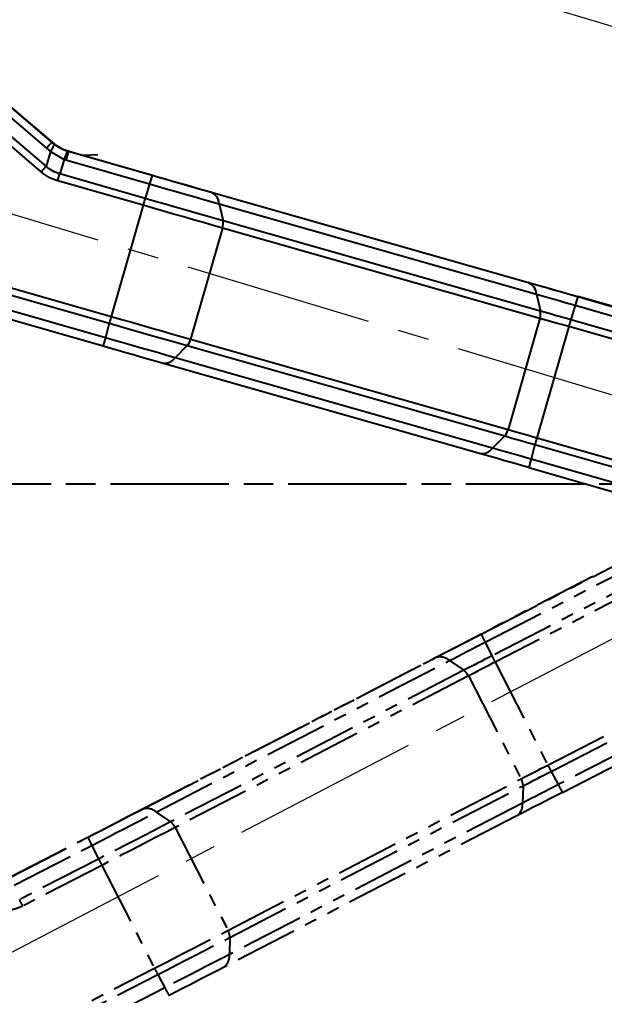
# Model space of a CAD drawing. Header units: millimetres. Extents: x 2448 to 4397, y 790 to 2168.
# Drawn here: x 4027.4 to 4086.7, y 1149.8 to 1248.6 of the extents above; entities that cross this region are included whole.
import ezdxf

# ---------------------------------------------------------------- set-up
doc = ezdxf.new("R2010")
doc.units = ezdxf.units.MM
for name, pattern in [('AM_ISO08W050', [18, 12, -1.5, 3, -1.5]), ('CENTER2', [28.575, 19.05, -3.175, 3.175, -3.175]), ('PHANTOM', [12.7, 6.35, -1.27, 1.27, -1.27, 1.27, -1.27])]:
    doc.linetypes.add(name, pattern=pattern)
for name, color, linetype, lineweight in [('AM_5', 3, 'Continuous', 25), ('AM_7', 4, 'AM_ISO08W050', 25), ('单点划线', 1, 'CENTER2', 13), ('标注', 3, 'Continuous', 13)]:
    doc.layers.add(name, color=color, linetype=linetype, lineweight=lineweight)
doc.styles.add('SLDTEXTSTYLE1', font='txt.shx', dxfattribs={"width": 0.7, "bigfont": 'gbcbig.shx'})
doc.dimstyles.new('SLDDIMSTYLE12$0', dxfattribs={"dimtxt": 12, "dimasz": 10, "dimexe": 0, "dimexo": 0.0625, "dimgap": 0.875, "dimtad": 1, "dimdec": 1, "dimlfac": 1.8, "dimrnd": 1e-09, "dimzin": 12, "dimdsep": 46, "dimtxsty": 'SLDTEXTSTYLE1', "dimcen": 0.09, "dimdle": 8.16, "dimclrd": 3, "dimclre": 3, "dimadec": 0, "dimazin": 3, "dimtfac": 1, "dimtdec": 1, "dimtofl": 0, "dimtmove": 0, "dimatfit": 3, "dimfxl": 0, "dimfrac": 2, "dimtolj": 1, "dimlwd": 5, "dimlwe": 5, "dimarcsym": 0})
doc.dimstyles.new('SLDDIMSTYLE12$2', dxfattribs={"dimtxt": 12, "dimasz": 10, "dimexe": 0, "dimexo": 0.0625, "dimgap": 0.875, "dimtad": 1, "dimdec": 1, "dimlfac": 1.8, "dimrnd": 1e-09, "dimzin": 12, "dimdsep": 46, "dimtxsty": 'SLDTEXTSTYLE1', "dimcen": 0.09, "dimdle": 8.16, "dimclrd": 3, "dimclre": 3, "dimadec": 0, "dimazin": 3, "dimtfac": 1, "dimtdec": 1, "dimtofl": 0, "dimtmove": 0, "dimatfit": 3, "dimfxl": 0, "dimfrac": 2, "dimtolj": 1, "dimlwd": 5, "dimlwe": 5, "dimarcsym": 0})

# ---------------------------------------------------------------- blocks, each defined once
blk = doc.blocks.new('*D70')
at = {"layer": 'Defpoints', "color": 0, "transparency": 16777216}
for p in [(3874.048, 1274.829), (3875.184, 1209.969), (4117.462, 1201.515), (4117.462, 1201.515), (3892.172, 1084.096)]:
    blk.add_point(p, dxfattribs=at)
at = {"layer": '标注', "color": 3, "linetype": 'Continuous', "lineweight": 5, "transparency": 16777216}
blk.add_arc((4117.462, 1201.515), 242.426, 165.60197, 205.16456, dxfattribs=at)
at = {"layer": '标注', "color": 3, "transparency": 16777216}
for points in [[(3881.045, 1262.244), (3884.256, 1261.348), (3885.337, 1271.429)], [(3899.539, 1099.171), (3896.552, 1097.691), (3902.483, 1089.47)]]:
    blk.add_solid(points, dxfattribs=at)
at = {"layer": '标注', "color": 0, "transparency": 16777216, "insert": (3881.955, 1179.323), "char_height": 10, "attachment_point": 5, "rotation": 275.38327, "style": 'SLDTEXTSTYLE1'}
blk.add_mtext('\\A1;60%%D', dxfattribs=at)
blk = doc.blocks.new('*D71')
at = {"layer": 'AM_5', "color": 3, "linetype": 'Continuous', "lineweight": 5, "transparency": 16777216}
blk.add_arc((4117.357, 1201.547), 205.39, 166.02825, 177.21012, dxfattribs=at)
at = {"layer": 'AM_5', "color": 3, "transparency": 16777216}
for points in [[(3916.436, 1251.579), (3919.651, 1250.695), (3920.693, 1260.78)], [(3913.877, 1211.503), (3910.544, 1211.585), (3911.967, 1201.547)]]:
    blk.add_solid(points, dxfattribs=at)
at = {"layer": 'Defpoints', "color": 0, "transparency": 16777216}
for p in [(3874.048, 1274.829), (3915.861, 1241.351), (3894.079, 1201.547), (4117.462, 1201.515), (4120.611, 1201.547)]:
    blk.add_point(p, dxfattribs=at)
at = {"layer": 'AM_5', "color": 0, "transparency": 16777216, "insert": (3907.359, 1232.485), "char_height": 12, "attachment_point": 5, "rotation": 81.61918, "style": 'SLDTEXTSTYLE1'}
blk.add_mtext('\\A1;15%%D', dxfattribs=at)
blk = doc.blocks.new('*D53')
at = {"layer": 'AM_5', "color": 3, "linetype": 'Continuous', "lineweight": 5, "transparency": 16777216}
for p, q in [((3928.027, 1259.59), (3938.042, 1292.843)), ((4118.079, 1238.618), (3947.617, 1289.959))]:
    blk.add_line(p, q, dxfattribs=at)
at = {"layer": 'AM_5', "color": 3, "lineweight": 5, "transparency": 16777216}
blk.add_line((4117.375, 1201.607), (4127.654, 1235.734), dxfattribs=at)
at = {"layer": 'AM_5', "color": 3, "transparency": 16777216}
for points in [[(3948.098, 1291.555), (3947.137, 1288.363), (3938.042, 1292.843)], [(4118.559, 1240.214), (4117.598, 1237.022), (4127.654, 1235.734)]]:
    blk.add_solid(points, dxfattribs=at)
at = {"layer": 'Defpoints', "color": 0, "transparency": 16777216}
for p in [(3938.042, 1292.843), (3928.009, 1259.531), (4117.357, 1201.547)]:
    blk.add_point(p, dxfattribs=at)
at = {"layer": 'AM_5', "color": 0, "transparency": 16777216, "insert": (4033.009, 1271.42), "char_height": 12, "attachment_point": 5, "rotation": 343.23837, "style": 'SLDTEXTSTYLE1'}
blk.add_mtext('\\A1;225', dxfattribs=at)

msp = doc.modelspace()

# ---------------------------------------------------------------- linework, layer by layer
at = {"color": 7, "linetype": 'Continuous', "lineweight": 25}
for p, q in [((3934.629, 1247.781), (4036.695, 1218.512)), ((3934.434, 1247.09), (4036.5, 1217.821)), ((4036.099, 1216.354), (3933.428, 1245.797)), ((4035.878, 1215.495), (3933.207, 1244.938)), ((4025.172, 1239.774), (4030.149, 1235.528)), ((4025.706, 1240.375), (4030.683, 1236.13)), ((4025.732, 1240.381), (4030.709, 1236.135)), ((4029.607, 1233.14), (4024.24, 1237.718)), ((4030.093, 1233.706), (4024.726, 1238.284)), ((4030.149, 1235.528), (4030.544, 1235.21)), ((4030.683, 1236.13), (4030.709, 1236.135)), ((4030.709, 1236.135), (4030.906, 1235.976)), ((4030.544, 1235.21), (4030.093, 1233.706)), ((4030.544, 1235.21), (4031.914, 1234.409)), ((4032.388, 1235.233), (4032.3, 1235.259)), ((4032.3, 1235.259), (4032.388, 1235.233)), ((4032.364, 1235.228), (4032.388, 1235.233)), ((4032.364, 1235.228), (4040.839, 1232.798)), ((4032.388, 1235.233), (4040.862, 1232.803)), ((4035.336, 1234.859), (4033.881, 1234.805)), ((4031.914, 1234.409), (4031.472, 1232.932)), ((4031.914, 1234.409), (4032.089, 1234.357)), ((4032.089, 1234.357), (4040.564, 1231.927)), ((4040.122, 1230.452), (4031.472, 1232.932)), ((4039.92, 1229.759), (4031.27, 1232.239)), ((4040.564, 1231.927), (4040.122, 1230.452)), ((4045.86, 1231.375), (4078.008, 1222.233)), ((4046.811, 1231.092), (4078.959, 1221.95)), ((4039.92, 1229.759), (4036.695, 1218.512)), ((4047.633, 1229.907), (4048.02, 1228.196)), ((4047.633, 1229.907), (4079.781, 1220.766)), ((4080.168, 1219.054), (4048.02, 1228.196)), ((4047.965, 1227.461), (4044.74, 1216.214)), ((4080.113, 1218.319), (4047.965, 1227.461)), ((4079.781, 1220.766), (4080.168, 1219.054)), ((4083.957, 1220.522), (4102.992, 1215.064)), ((4096.191, 1217.026), (4083.981, 1220.528)), ((4083.682, 1219.651), (4083.24, 1218.176)), ((4083.682, 1219.651), (4103.851, 1213.867)), ((4036.5, 1217.821), (4036.099, 1216.354)), ((4080.113, 1218.319), (4076.888, 1207.072)), ((4104.967, 1211.946), (4083.24, 1218.176)), ((4083.038, 1217.484), (4079.813, 1206.237)), ((4100.065, 1212.601), (4083.038, 1217.484)), ((4044.74, 1216.214), (4076.888, 1207.072)), ((4044.399, 1215.565), (4043.168, 1214.335)), ((4044.399, 1215.565), (4076.547, 1206.423)), ((4073.998, 1204.647), (4041.85, 1213.789)), ((4075.317, 1205.193), (4043.168, 1214.335)), ((4076.547, 1206.423), (4075.317, 1205.193)), ((4079.813, 1206.237), (4096.84, 1201.354)), ((4079.618, 1205.545), (4079.217, 1204.079)), ((4079.618, 1205.545), (4101.345, 1199.315)), ((4099.386, 1198.295), (4079.217, 1204.079)), ((4078.996, 1203.22), (4098.042, 1197.758))]:
    msp.add_line(p, q, dxfattribs=at)
at = {"color": 7, "linetype": 'PHANTOM', "lineweight": 25}
for p, q in [((4074.166, 1186.37), (4091.782, 1195.415)), ((4074.562, 1185.546), (4092.039, 1194.52)), ((4092.497, 1193.025), (4075.249, 1184.168)), ((4085.48, 1192.192), (4074.18, 1186.39)), ((4091.333, 1191.616), (4075.576, 1183.525)), ((4074.562, 1185.546), (4075.249, 1184.168)), ((4038.959, 1168.214), (4068.657, 1183.546)), ((4039.847, 1168.658), (4069.545, 1183.991)), ((4041.257, 1168.357), (4070.955, 1183.69)), ((4070.955, 1183.69), (4072.409, 1182.706)), ((4075.576, 1183.525), (4080.92, 1173.117)), ((4072.409, 1182.706), (4042.71, 1167.373)), ((4072.871, 1182.132), (4043.172, 1166.799)), ((4072.871, 1182.132), (4078.215, 1171.725)), ((4080.92, 1173.117), (4096.678, 1181.208)), ((4081.251, 1172.48), (4099.72, 1181.963)), ((4100.627, 1180.72), (4081.962, 1171.136)), ((4082.389, 1170.357), (4100.015, 1179.408)), ((4081.251, 1172.48), (4081.962, 1171.136)), ((4048.517, 1156.392), (4078.215, 1171.725)), ((4048.713, 1155.685), (4078.411, 1171.017)), ((4078.411, 1171.017), (4078.355, 1169.279)), ((4041.257, 1168.357), (4042.71, 1167.373)), ((4078.355, 1169.279), (4048.657, 1153.946)), ((4077.768, 1167.979), (4048.07, 1152.646)), ((4043.172, 1166.799), (4048.517, 1156.392)), ((4026.482, 1161.787), (4034.324, 1165.815)), ((4026.495, 1161.808), (4034.338, 1165.835)), ((4026.877, 1160.964), (4034.72, 1164.991)), ((4034.72, 1164.991), (4035.407, 1163.613)), ((4035.407, 1163.613), (4027.402, 1159.503)), ((4035.734, 1162.97), (4027.729, 1158.86)), ((4035.734, 1162.97), (4041.079, 1152.562)), ((4048.713, 1155.685), (4048.657, 1153.946)), ((3946.623, 1104.061), (4041.079, 1152.562)), ((3946.954, 1103.424), (4041.41, 1151.925)), ((4041.41, 1151.925), (4042.12, 1150.581)), ((4042.12, 1150.581), (3947.105, 1101.792))]:
    msp.add_line(p, q, dxfattribs=at)
at = {"color": 7, "linetype": 'Continuous', "lineweight": 25, "flags": 128}
for points in [[(4040.839, 1232.798), (4041.607, 1232.577), (4042.374, 1232.358), (4043.137, 1232.139), (4043.894, 1231.923), (4044.641, 1231.71), (4045.378, 1231.5), (4046.102, 1231.293), (4046.811, 1231.092)], [(4040.862, 1232.803), (4041.506, 1232.618), (4042.147, 1232.435), (4042.786, 1232.252), (4043.419, 1232.071), (4044.044, 1231.892), (4044.661, 1231.717), (4045.267, 1231.544), (4045.86, 1231.375)], [(4040.564, 1231.927), (4041.474, 1231.666), (4042.381, 1231.406), (4043.284, 1231.148), (4044.18, 1230.892), (4045.065, 1230.639), (4045.937, 1230.39), (4046.794, 1230.146), (4047.633, 1229.907)], [(4047.965, 1227.461), (4047.01, 1227.733), (4046.035, 1228.01), (4045.042, 1228.293), (4044.035, 1228.581), (4043.016, 1228.872), (4041.988, 1229.166), (4040.955, 1229.462), (4039.92, 1229.759)], [(4048.02, 1228.196), (4047.083, 1228.462), (4046.125, 1228.735), (4045.151, 1229.013), (4044.162, 1229.295), (4043.161, 1229.581), (4042.153, 1229.87), (4041.138, 1230.16), (4040.122, 1230.452)], [(4078.008, 1222.233), (4078.717, 1222.032), (4079.441, 1221.826), (4080.178, 1221.615), (4080.926, 1221.402), (4081.682, 1221.186), (4082.445, 1220.967), (4083.212, 1220.748), (4083.981, 1220.528)], [(4078.959, 1221.95), (4079.552, 1221.781), (4080.158, 1221.608), (4080.775, 1221.433), (4081.401, 1221.254), (4082.034, 1221.073), (4082.672, 1220.891), (4083.314, 1220.707), (4083.957, 1220.522)], [(4079.781, 1220.766), (4080.244, 1220.634), (4080.717, 1220.499), (4081.198, 1220.362), (4081.687, 1220.222), (4082.181, 1220.081), (4082.679, 1219.939), (4083.18, 1219.795), (4083.682, 1219.651)], [(4083.24, 1218.176), (4082.845, 1218.29), (4082.45, 1218.403), (4082.058, 1218.515), (4081.669, 1218.626), (4081.284, 1218.736), (4080.905, 1218.844), (4080.533, 1218.95), (4080.168, 1219.054)], [(4036.5, 1217.821), (4037.517, 1217.529), (4038.531, 1217.239), (4039.54, 1216.95), (4040.54, 1216.664), (4041.529, 1216.382), (4042.504, 1216.104), (4043.461, 1215.831), (4044.399, 1215.565)], [(4036.695, 1218.512), (4037.731, 1218.215), (4038.764, 1217.919), (4039.791, 1217.626), (4040.81, 1217.334), (4041.817, 1217.047), (4042.81, 1216.764), (4043.785, 1216.486), (4044.74, 1216.214)], [(4083.038, 1217.484), (4082.661, 1217.591), (4082.286, 1217.699), (4081.912, 1217.806), (4081.542, 1217.912), (4081.175, 1218.016), (4080.814, 1218.119), (4080.46, 1218.22), (4080.113, 1218.319)], [(4043.168, 1214.335), (4042.329, 1214.574), (4041.472, 1214.818), (4040.6, 1215.067), (4039.715, 1215.319), (4038.819, 1215.575), (4037.917, 1215.834), (4037.009, 1216.093), (4036.099, 1216.354)], [(4041.85, 1213.789), (4041.141, 1213.991), (4040.417, 1214.197), (4039.68, 1214.407), (4038.933, 1214.621), (4038.176, 1214.837), (4037.413, 1215.055), (4036.646, 1215.275), (4035.878, 1215.495)], [(4076.888, 1207.072), (4077.235, 1206.974), (4077.59, 1206.873), (4077.951, 1206.77), (4078.317, 1206.665), (4078.687, 1206.559), (4079.061, 1206.452), (4079.437, 1206.345), (4079.813, 1206.237)], [(4076.547, 1206.423), (4076.911, 1206.319), (4077.284, 1206.213), (4077.663, 1206.105), (4078.047, 1205.995), (4078.436, 1205.884), (4078.829, 1205.772), (4079.223, 1205.659), (4079.618, 1205.545)], [(4079.217, 1204.079), (4078.715, 1204.223), (4078.214, 1204.366), (4077.716, 1204.509), (4077.222, 1204.65), (4076.734, 1204.79), (4076.252, 1204.927), (4075.779, 1205.061), (4075.317, 1205.193)], [(4078.996, 1203.22), (4078.353, 1203.404), (4077.711, 1203.588), (4077.073, 1203.77), (4076.44, 1203.951), (4075.814, 1204.13), (4075.197, 1204.306), (4074.591, 1204.478), (4073.998, 1204.647)]]:
    msp.add_lwpolyline(points, dxfattribs=at)
at = {"color": 7, "linetype": 'PHANTOM', "lineweight": 25, "flags": 128}
for points in [[(4068.657, 1183.546), (4069.312, 1183.884), (4069.981, 1184.229), (4070.663, 1184.581), (4071.354, 1184.937), (4072.053, 1185.297), (4072.759, 1185.659), (4073.469, 1186.024), (4074.18, 1186.39)], [(4069.545, 1183.991), (4070.093, 1184.273), (4070.653, 1184.562), (4071.223, 1184.856), (4071.801, 1185.154), (4072.387, 1185.455), (4072.977, 1185.759), (4073.571, 1186.064), (4074.166, 1186.37)], [(4070.955, 1183.69), (4071.383, 1183.91), (4071.82, 1184.136), (4072.265, 1184.365), (4072.716, 1184.597), (4073.173, 1184.833), (4073.634, 1185.07), (4074.097, 1185.308), (4074.562, 1185.546)], [(4075.249, 1184.168), (4074.883, 1183.98), (4074.518, 1183.793), (4074.155, 1183.606), (4073.795, 1183.421), (4073.44, 1183.238), (4073.089, 1183.057), (4072.745, 1182.88), (4072.409, 1182.706)], [(4075.576, 1183.525), (4075.227, 1183.346), (4074.88, 1183.167), (4074.534, 1182.989), (4074.191, 1182.813), (4073.853, 1182.639), (4073.519, 1182.467), (4073.191, 1182.298), (4072.871, 1182.132)], [(4078.215, 1171.725), (4078.536, 1171.89), (4078.864, 1172.059), (4079.197, 1172.231), (4079.536, 1172.405), (4079.879, 1172.582), (4080.224, 1172.759), (4080.572, 1172.938), (4080.92, 1173.117)], [(4078.411, 1171.017), (4078.748, 1171.191), (4079.092, 1171.369), (4079.442, 1171.549), (4079.798, 1171.732), (4080.158, 1171.918), (4080.521, 1172.104), (4080.885, 1172.292), (4081.251, 1172.48)], [(4082.389, 1170.358), (4081.794, 1170.052), (4081.2, 1169.747), (4080.609, 1169.443), (4080.024, 1169.142), (4079.446, 1168.844), (4078.876, 1168.55), (4078.316, 1168.261), (4077.768, 1167.979)], [(4081.962, 1171.136), (4081.497, 1170.897), (4081.034, 1170.659), (4080.573, 1170.422), (4080.116, 1170.187), (4079.665, 1169.954), (4079.22, 1169.725), (4078.783, 1169.5), (4078.355, 1169.279)], [(4034.324, 1165.815), (4035.036, 1166.18), (4035.745, 1166.545), (4036.451, 1166.908), (4037.15, 1167.268), (4037.842, 1167.624), (4038.523, 1167.975), (4039.192, 1168.32), (4039.847, 1168.658)], [(4034.72, 1164.991), (4035.562, 1165.424), (4036.402, 1165.856), (4037.237, 1166.285), (4038.065, 1166.711), (4038.883, 1167.133), (4039.69, 1167.548), (4040.482, 1167.957), (4041.257, 1168.357)], [(4034.338, 1165.835), (4034.934, 1166.14), (4035.527, 1166.446), (4036.118, 1166.749), (4036.703, 1167.05), (4037.281, 1167.348), (4037.851, 1167.642), (4038.411, 1167.931), (4038.959, 1168.214)], [(4042.71, 1167.373), (4041.844, 1166.926), (4040.96, 1166.47), (4040.059, 1166.006), (4039.144, 1165.535), (4038.219, 1165.059), (4037.286, 1164.579), (4036.348, 1164.097), (4035.407, 1163.613)], [(4043.172, 1166.799), (4042.29, 1166.344), (4041.389, 1165.879), (4040.472, 1165.407), (4039.54, 1164.927), (4038.598, 1164.442), (4037.648, 1163.953), (4036.692, 1163.462), (4035.734, 1162.97)], [(4041.079, 1152.562), (4042.037, 1153.054), (4042.992, 1153.546), (4043.943, 1154.034), (4044.885, 1154.519), (4045.816, 1154.999), (4046.734, 1155.472), (4047.635, 1155.936), (4048.517, 1156.392)], [(4041.41, 1151.925), (4042.35, 1152.408), (4043.289, 1152.89), (4044.222, 1153.37), (4045.147, 1153.846), (4046.061, 1154.317), (4046.962, 1154.781), (4047.847, 1155.238), (4048.713, 1155.685)], [(4048.657, 1153.946), (4047.882, 1153.546), (4047.09, 1153.138), (4046.284, 1152.722), (4045.465, 1152.301), (4044.637, 1151.874), (4043.802, 1151.445), (4042.962, 1151.013), (4042.12, 1150.581)], [(4048.07, 1152.646), (4047.415, 1152.308), (4046.746, 1151.963), (4046.064, 1151.612), (4045.373, 1151.256), (4044.674, 1150.896), (4043.968, 1150.533), (4043.258, 1150.168), (4042.547, 1149.803)]]:
    msp.add_lwpolyline(points, dxfattribs=at)
at = {"color": 7, "linetype": 'Continuous', "lineweight": 25}
for centre, radius, start, end in [((4042.385, 1225.21), 16.006, 136.98231, 139.86093), ((4044.63, 1230.878), 13.015, 160.47233, 164.49361), ((4053.105, 1228.447), 13.015, 160.47233, 164.49361), ((4046.184, 1229.779), 1.455, 5.07762, 64.46165), ((4104.473, 1211.313), 67.137, 163.43713, 164.05307), ((4046.46, 1227.945), 1.58, 342.17658, 9.14397), ((4078.332, 1220.637), 1.455, 5.07766, 64.46203), ((4096.223, 1216.172), 13.015, 160.47228, 164.49364), ((4078.609, 1218.803), 1.58, 342.17656, 9.14413), ((4100.257, 1200.223), 66.141, 163.94748, 164.56969), ((4147.591, 1199.038), 67.136, 163.43713, 164.05307), ((4047.363, 1212.996), 11.754, 163.40044, 167.7271), ((4043.227, 1216.594), 1.56, 318.69224, 345.8928), ((4042.041, 1215.192), 1.416, 262.23993, 322.75953), ((4075.375, 1207.453), 1.56, 318.69201, 345.89284), ((4143.375, 1187.948), 66.141, 163.94748, 164.5697), ((4074.189, 1206.05), 1.416, 262.23993, 322.75953), ((4090.481, 1200.721), 11.754, 163.40041, 167.72716)]:
    msp.add_arc(centre, radius, start, end, dxfattribs=at)
at = {"color": 7, "linetype": 'PHANTOM', "lineweight": 25}
for centre, radius, start, end in [((4086.087, 1191.591), 13.015, 203.65312, 207.67448), ((4135.27, 1214.248), 67.136, 206.61797, 207.23391), ((4069.986, 1182.604), 1.455, 48.2585, 107.64287), ((4071.443, 1181.456), 1.58, 25.3574, 52.32497), ((4139.785, 1203.276), 66.141, 207.12832, 207.75054), ((4076.852, 1170.966), 1.56, 1.87285, 29.07368), ((4092.473, 1176.395), 11.754, 206.58125, 210.908), ((4040.288, 1167.271), 1.455, 48.25846, 107.64249), ((4076.947, 1169.132), 1.416, 305.42077, 5.94037), ((4041.745, 1166.123), 1.58, 25.35742, 52.32481), ((4046.246, 1171.036), 13.015, 203.65317, 207.67445), ((4095.428, 1193.693), 67.137, 206.61798, 207.23391), ((4047.154, 1155.634), 1.56, 1.87308, 29.07364), ((4047.249, 1153.8), 1.416, 305.42077, 5.94037), ((4099.943, 1182.721), 66.141, 207.12832, 207.75053), ((4052.632, 1155.84), 11.754, 206.58128, 210.90794)]:
    msp.add_arc(centre, radius, start, end, dxfattribs=at)
at = {"color": 7, "linetype": 'Continuous', "lineweight": 25}
for points, knots in [([(4030.88, 1235.971), (4030.884, 1235.919), (4030.892, 1235.816), (4030.66, 1235.412), (4030.544, 1235.21)], [0, 0, 0, 0, 0.500804, 1, 1, 1, 1]), ([(4030.683, 1236.13), (4030.719, 1236.099), (4030.784, 1236.045), (4030.851, 1235.993), (4030.88, 1235.971)], [0, 0, 0, 0, 0.557672, 1, 1, 1, 1]), ([(4030.88, 1235.971), (4031.1, 1235.819), (4031.533, 1235.52), (4032.031, 1235.342), (4032.277, 1235.254)], [0, 0, 0, 0, 0.508316, 1, 1, 1, 1]), ([(4030.906, 1235.976), (4031.125, 1235.824), (4031.556, 1235.525), (4032.055, 1235.347), (4032.3, 1235.259)], [0, 0, 0, 0, 0.5080063, 1, 1, 1, 1]), ([(4032.277, 1235.254), (4032.247, 1235.218), (4032.189, 1235.146), (4032.006, 1234.655), (4031.914, 1234.409)], [0, 0, 0, 0, 0.5, 1, 1, 1, 1]), ([(4032.277, 1235.254), (4032.293, 1235.249), (4032.322, 1235.24), (4032.351, 1235.232), (4032.364, 1235.228)], [0, 0, 0, 0, 0.560146, 1, 1, 1, 1]), ([(4031.472, 1232.932), (4031.224, 1233.02), (4030.72, 1233.198), (4030.304, 1233.535), (4030.093, 1233.706)], [0, 0, 0, 0, 0.491499, 1, 1, 1, 1]), ([(4031.27, 1232.239), (4030.974, 1232.342), (4030.371, 1232.552), (4029.865, 1232.941), (4029.607, 1233.14)], [0, 0, 0, 0, 0.490293, 1, 1, 1, 1])]:
    msp.add_open_spline(points, degree=3, knots=knots, dxfattribs=at)
for points in [[(4029.607, 1233.14), (4029.654, 1233.195), (4029.749, 1233.306), (4029.883, 1233.462), (4030.003, 1233.602), (4030.063, 1233.671), (4030.093, 1233.706)], [(4031.27, 1232.239), (4031.289, 1232.306), (4031.328, 1232.44), (4031.383, 1232.629), (4031.433, 1232.801), (4031.459, 1232.888), (4031.472, 1232.932)]]:
    msp.add_open_spline(points, degree=3, dxfattribs=at)
at = {"color": 7, "linetype": 'PHANTOM', "lineweight": 25}
msp.add_open_spline([(4027.729, 1158.86), (4027.697, 1158.922), (4027.634, 1159.045), (4027.544, 1159.221), (4027.464, 1159.38), (4027.423, 1159.462), (4027.402, 1159.503)], degree=3, dxfattribs=at)
msp.add_open_spline([(4027.729, 1158.86), (4027.443, 1158.732), (4026.86, 1158.473), (4026.224, 1158.41), (4025.9, 1158.378)], degree=3, knots=[0, 0, 0, 0, 0.490293, 1, 1, 1, 1], dxfattribs=at)
at = {"layer": 'AM_7'}
msp.add_line((4120.611, 1201.547), (3894.079, 1201.547), dxfattribs=at)
at = {"layer": '单点划线'}
for q in [(3874.048, 1274.829), (3892.172, 1084.096)]:
    msp.add_line((4117.462, 1201.515), q, dxfattribs=at)

# ---------------------------------------------------------------- dimensions: what is measured, and where the dimension line sits
at = {"layer": 'AM_5'}
dim = msp.add_linear_dim(base=(3938.042, 1292.843), p1=(4117.357, 1201.547), p2=(3928.009, 1259.531), angle=163.23837, text='225', dimstyle='SLDDIMSTYLE12$0', override={"dimlfac": 1, "dimpost": ''}, dxfattribs=at)
dim.commit()
dim.dimension.update_dxf_attribs({"geometry": '*D53', "text_midpoint": (4031.026, 1264.837), "dimtype": 160})
dim = msp.add_angular_dim_2l(base=(3915.861, 1241.351), line1=((4117.462, 1201.515), (3874.048, 1274.829)), line2=((4120.611, 1201.547), (3894.079, 1201.547)), text='15%%D', dimstyle='SLDDIMSTYLE12$2', override={"dimlfac": 1}, dxfattribs=at)
dim.commit()
dim.dimension.update_dxf_attribs({"geometry": '*D71', "text_midpoint": (3907.359, 1232.485)})
at = {"layer": '标注'}
dim = msp.add_angular_dim_2l(base=(3875.184, 1209.969), line1=((4117.462, 1201.515), (3874.048, 1274.829)), line2=((4117.462, 1201.515), (3892.172, 1084.096)), text='60%%D', dimstyle='SLDDIMSTYLE12$2', override={"dimtxt": 10, "dimadec": 3, "dimtdec": 3, "dimtzin": 0}, dxfattribs=at)
dim.commit()
dim.dimension.update_dxf_attribs({"geometry": '*D70', "text_midpoint": (3881.955, 1179.323)})

doc.saveas('drawing.dxf')
